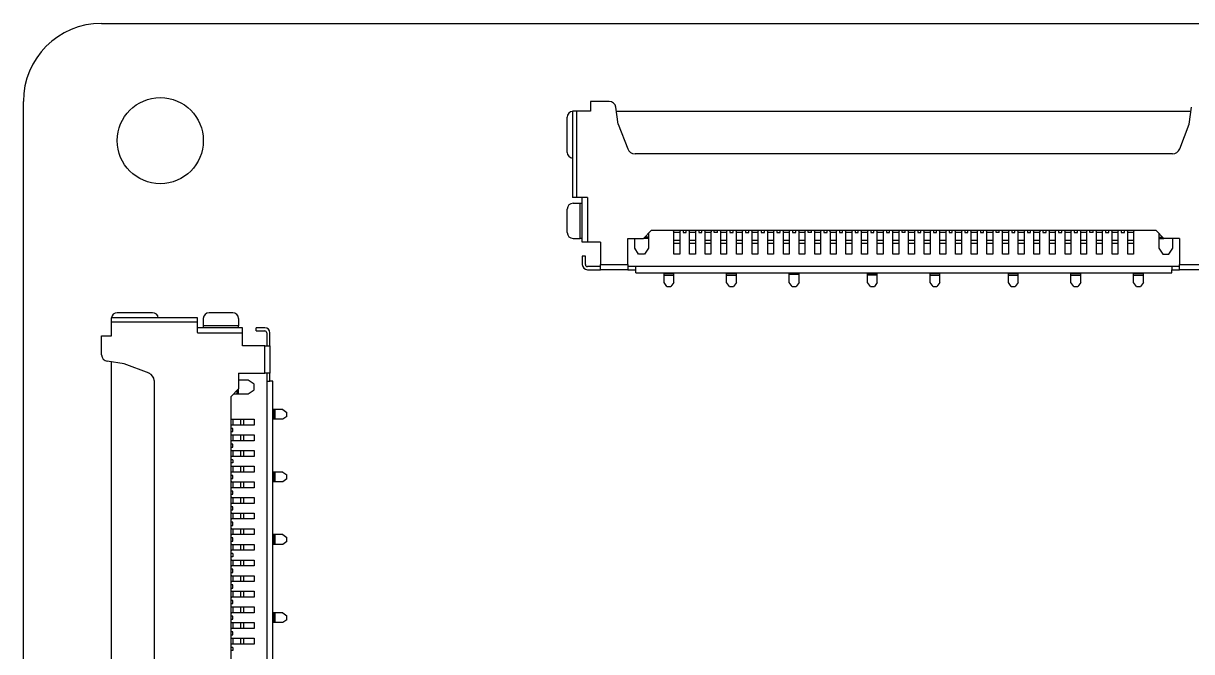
# Model space of a CAD drawing. Header units: millimetres. Extents: x 43 to 185, y 122 to 254.
# Drawn here: x 140.27 to 170.13, y 165.1 to 181.17 of the extents above; entities that cross this region are included whole.
import ezdxf

# ---------------------------------------------------------------- set-up
doc = ezdxf.new("R2010")
doc.units = ezdxf.units.MM

msp = doc.modelspace()

# ---------------------------------------------------------------- linework, layer by layer
at = {"color": 7, "linetype": 'Continuous', "lineweight": 25}
for p, q in [((142.266, 181.168), (183.266, 181.168)), ((140.266, 151.168), (140.266, 179.168)), ((154.761, 179.168), (154.761, 178.918)), ((155.239, 179.168), (154.761, 179.168)), ((154.301, 178.918), (154.301, 176.718)), ((154.411, 178.918), (154.301, 178.918)), ((154.411, 176.718), (154.411, 178.918)), ((154.761, 178.918), (154.411, 178.918)), ((155.47, 178.592), (155.408, 179.022)), ((155.423, 178.918), (170.11, 178.918)), ((170.062, 178.592), (170.125, 179.022)), ((154.166, 177.868), (154.166, 178.768)), ((155.47, 178.592), (155.712, 177.957)), ((169.82, 177.957), (170.062, 178.592)), ((169.634, 177.828), (155.899, 177.828)), ((154.411, 176.718), (154.301, 176.718)), ((154.316, 176.568), (154.501, 176.568)), ((154.676, 176.718), (154.411, 176.718)), ((154.501, 175.668), (154.501, 176.568)), ((154.501, 176.568), (154.551, 176.568)), ((154.551, 175.568), (154.551, 176.718)), ((154.561, 176.718), (154.551, 176.718)), ((154.551, 176.718), (154.551, 176.718)), ((154.561, 176.718), (154.561, 176.718)), ((154.681, 176.718), (154.681, 175.568)), ((154.166, 175.818), (154.166, 176.418)), ((154.316, 175.668), (154.501, 175.668)), ((154.551, 175.668), (154.501, 175.668)), ((155.716, 175.668), (156.116, 175.668)), ((155.716, 174.998), (155.716, 175.668)), ((155.891, 175.418), (155.891, 175.668)), ((156.316, 175.868), (156.116, 175.668)), ((156.241, 175.668), (156.116, 175.668)), ((156.241, 175.702), (156.15, 175.702)), ((156.241, 175.779), (156.228, 175.779)), ((156.241, 175.793), (156.241, 175.779)), ((156.241, 175.779), (156.241, 175.702)), ((156.241, 175.702), (156.241, 175.668)), ((156.241, 175.668), (156.241, 175.418)), ((169.216, 175.868), (156.316, 175.868)), ((156.891, 175.818), (156.891, 175.838)), ((157.041, 175.818), (156.891, 175.818)), ((156.891, 175.618), (156.891, 175.818)), ((157.041, 175.618), (156.891, 175.618)), ((156.891, 175.538), (156.891, 175.618)), ((157.041, 175.838), (157.041, 175.818)), ((157.041, 175.818), (157.041, 175.618)), ((157.041, 175.618), (157.041, 175.538)), ((157.126, 175.868), (157.126, 175.818)), ((157.126, 175.818), (157.206, 175.818)), ((157.206, 175.818), (157.206, 175.868)), ((157.291, 175.818), (157.291, 175.838)), ((157.441, 175.818), (157.291, 175.818)), ((157.291, 175.618), (157.291, 175.818)), ((157.441, 175.618), (157.291, 175.618)), ((157.291, 175.538), (157.291, 175.618)), ((157.441, 175.838), (157.441, 175.818)), ((157.441, 175.818), (157.441, 175.618)), ((157.441, 175.618), (157.441, 175.538)), ((157.526, 175.868), (157.526, 175.818)), ((157.526, 175.818), (157.606, 175.818)), ((157.606, 175.818), (157.606, 175.868)), ((157.691, 175.818), (157.691, 175.838)), ((157.841, 175.818), (157.691, 175.818)), ((157.691, 175.618), (157.691, 175.818)), ((157.841, 175.618), (157.691, 175.618)), ((157.691, 175.538), (157.691, 175.618)), ((157.841, 175.838), (157.841, 175.818)), ((157.841, 175.818), (157.841, 175.618)), ((157.841, 175.618), (157.841, 175.538)), ((157.926, 175.818), (157.926, 175.868)), ((158.006, 175.818), (157.926, 175.818)), ((158.006, 175.818), (158.006, 175.868)), ((158.091, 175.818), (158.091, 175.838)), ((158.091, 175.618), (158.091, 175.818)), ((158.241, 175.818), (158.091, 175.818)), ((158.241, 175.618), (158.091, 175.618)), ((158.091, 175.538), (158.091, 175.618)), ((158.241, 175.838), (158.241, 175.818)), ((158.241, 175.818), (158.241, 175.618)), ((158.241, 175.618), (158.241, 175.538)), ((158.326, 175.868), (158.326, 175.818)), ((158.326, 175.818), (158.406, 175.818)), ((158.406, 175.818), (158.406, 175.868)), ((158.491, 175.818), (158.491, 175.838)), ((158.641, 175.818), (158.491, 175.818)), ((158.491, 175.618), (158.491, 175.818)), ((158.641, 175.618), (158.491, 175.618)), ((158.491, 175.538), (158.491, 175.618)), ((158.641, 175.838), (158.641, 175.818)), ((158.641, 175.818), (158.641, 175.618)), ((158.641, 175.618), (158.641, 175.538)), ((158.726, 175.868), (158.726, 175.818)), ((158.726, 175.818), (158.806, 175.818)), ((158.806, 175.818), (158.806, 175.868)), ((158.891, 175.818), (158.891, 175.838)), ((158.891, 175.618), (158.891, 175.818)), ((159.041, 175.818), (158.891, 175.818)), ((159.041, 175.618), (158.891, 175.618)), ((158.891, 175.538), (158.891, 175.618)), ((159.041, 175.838), (159.041, 175.818)), ((159.041, 175.818), (159.041, 175.618)), ((159.041, 175.618), (159.041, 175.538)), ((159.126, 175.868), (159.126, 175.818)), ((159.126, 175.818), (159.206, 175.818)), ((159.206, 175.818), (159.206, 175.868)), ((159.291, 175.818), (159.291, 175.838)), ((159.441, 175.818), (159.291, 175.818)), ((159.291, 175.618), (159.291, 175.818)), ((159.441, 175.618), (159.291, 175.618)), ((159.291, 175.538), (159.291, 175.618)), ((159.441, 175.838), (159.441, 175.818)), ((159.441, 175.818), (159.441, 175.618)), ((159.441, 175.618), (159.441, 175.538)), ((159.526, 175.868), (159.526, 175.818)), ((159.526, 175.818), (159.606, 175.818)), ((159.606, 175.818), (159.606, 175.868)), ((159.691, 175.818), (159.691, 175.838)), ((159.691, 175.618), (159.691, 175.818)), ((159.841, 175.818), (159.691, 175.818)), ((159.841, 175.618), (159.691, 175.618)), ((159.691, 175.538), (159.691, 175.618)), ((159.841, 175.838), (159.841, 175.818)), ((159.841, 175.818), (159.841, 175.618)), ((159.841, 175.618), (159.841, 175.538)), ((159.926, 175.868), (159.926, 175.818)), ((159.926, 175.818), (160.006, 175.818)), ((160.006, 175.818), (160.006, 175.868)), ((160.091, 175.818), (160.091, 175.838)), ((160.241, 175.818), (160.091, 175.818)), ((160.091, 175.618), (160.091, 175.818)), ((160.241, 175.618), (160.091, 175.618)), ((160.091, 175.538), (160.091, 175.618)), ((160.241, 175.838), (160.241, 175.818)), ((160.241, 175.818), (160.241, 175.618)), ((160.241, 175.618), (160.241, 175.538)), ((160.326, 175.818), (160.326, 175.868)), ((160.406, 175.818), (160.326, 175.818)), ((160.406, 175.818), (160.406, 175.868)), ((160.491, 175.818), (160.491, 175.838)), ((160.641, 175.818), (160.491, 175.818)), ((160.491, 175.618), (160.491, 175.818)), ((160.641, 175.618), (160.491, 175.618)), ((160.491, 175.538), (160.491, 175.618)), ((160.641, 175.838), (160.641, 175.818)), ((160.641, 175.818), (160.641, 175.618)), ((160.641, 175.618), (160.641, 175.538)), ((160.726, 175.868), (160.726, 175.818)), ((160.726, 175.818), (160.806, 175.818)), ((160.806, 175.818), (160.806, 175.868)), ((160.891, 175.818), (160.891, 175.838)), ((160.891, 175.618), (160.891, 175.818)), ((161.041, 175.818), (160.891, 175.818)), ((161.041, 175.618), (160.891, 175.618)), ((160.891, 175.538), (160.891, 175.618)), ((161.041, 175.838), (161.041, 175.818)), ((161.041, 175.818), (161.041, 175.618)), ((161.041, 175.618), (161.041, 175.538)), ((161.126, 175.868), (161.126, 175.818)), ((161.126, 175.818), (161.206, 175.818)), ((161.206, 175.818), (161.206, 175.868)), ((161.291, 175.818), (161.291, 175.838)), ((161.291, 175.618), (161.291, 175.818)), ((161.441, 175.818), (161.291, 175.818)), ((161.441, 175.618), (161.291, 175.618)), ((161.291, 175.538), (161.291, 175.618)), ((161.441, 175.838), (161.441, 175.818)), ((161.441, 175.818), (161.441, 175.618)), ((161.441, 175.618), (161.441, 175.538)), ((161.526, 175.868), (161.526, 175.818)), ((161.526, 175.818), (161.606, 175.818)), ((161.606, 175.818), (161.606, 175.868)), ((161.691, 175.818), (161.691, 175.838)), ((161.841, 175.818), (161.691, 175.818)), ((161.691, 175.618), (161.691, 175.818)), ((161.841, 175.618), (161.691, 175.618)), ((161.691, 175.538), (161.691, 175.618)), ((161.841, 175.838), (161.841, 175.818)), ((161.841, 175.818), (161.841, 175.618)), ((161.841, 175.618), (161.841, 175.538)), ((161.926, 175.868), (161.926, 175.818)), ((161.926, 175.818), (162.006, 175.818)), ((162.006, 175.818), (162.006, 175.868)), ((162.091, 175.818), (162.091, 175.838)), ((162.241, 175.818), (162.091, 175.818)), ((162.091, 175.618), (162.091, 175.818)), ((162.241, 175.618), (162.091, 175.618)), ((162.091, 175.538), (162.091, 175.618)), ((162.241, 175.838), (162.241, 175.818)), ((162.241, 175.818), (162.241, 175.618)), ((162.241, 175.618), (162.241, 175.538)), ((162.326, 175.868), (162.326, 175.818)), ((162.326, 175.818), (162.406, 175.818)), ((162.406, 175.818), (162.406, 175.868)), ((162.491, 175.818), (162.491, 175.838)), ((162.641, 175.818), (162.491, 175.818)), ((162.491, 175.618), (162.491, 175.818)), ((162.641, 175.618), (162.491, 175.618)), ((162.491, 175.538), (162.491, 175.618)), ((162.641, 175.838), (162.641, 175.818)), ((162.641, 175.818), (162.641, 175.618)), ((162.641, 175.618), (162.641, 175.538)), ((162.726, 175.818), (162.726, 175.868)), ((162.806, 175.818), (162.726, 175.818)), ((162.806, 175.818), (162.806, 175.868)), ((162.891, 175.818), (162.891, 175.838)), ((163.041, 175.818), (162.891, 175.818)), ((162.891, 175.618), (162.891, 175.818)), ((163.041, 175.618), (162.891, 175.618)), ((162.891, 175.538), (162.891, 175.618)), ((163.041, 175.838), (163.041, 175.818)), ((163.041, 175.818), (163.041, 175.618)), ((163.041, 175.618), (163.041, 175.538)), ((163.126, 175.868), (163.126, 175.818)), ((163.126, 175.818), (163.206, 175.818)), ((163.206, 175.818), (163.206, 175.868)), ((163.291, 175.818), (163.291, 175.838)), ((163.291, 175.618), (163.291, 175.818)), ((163.441, 175.818), (163.291, 175.818)), ((163.441, 175.618), (163.291, 175.618)), ((163.291, 175.538), (163.291, 175.618)), ((163.441, 175.838), (163.441, 175.818)), ((163.441, 175.818), (163.441, 175.618)), ((163.441, 175.618), (163.441, 175.538)), ((163.526, 175.868), (163.526, 175.818)), ((163.526, 175.818), (163.606, 175.818)), ((163.606, 175.818), (163.606, 175.868)), ((163.691, 175.818), (163.691, 175.838)), ((163.691, 175.618), (163.691, 175.818)), ((163.841, 175.818), (163.691, 175.818)), ((163.841, 175.618), (163.691, 175.618)), ((163.691, 175.538), (163.691, 175.618)), ((163.841, 175.838), (163.841, 175.818)), ((163.841, 175.818), (163.841, 175.618)), ((163.841, 175.618), (163.841, 175.538)), ((163.926, 175.868), (163.926, 175.818)), ((163.926, 175.818), (164.006, 175.818)), ((164.006, 175.818), (164.006, 175.868)), ((164.091, 175.818), (164.091, 175.838)), ((164.241, 175.818), (164.091, 175.818)), ((164.091, 175.618), (164.091, 175.818)), ((164.241, 175.618), (164.091, 175.618)), ((164.091, 175.538), (164.091, 175.618)), ((164.241, 175.838), (164.241, 175.818)), ((164.241, 175.818), (164.241, 175.618)), ((164.241, 175.618), (164.241, 175.538)), ((164.326, 175.868), (164.326, 175.818)), ((164.326, 175.818), (164.406, 175.818)), ((164.406, 175.818), (164.406, 175.868)), ((164.491, 175.818), (164.491, 175.838)), ((164.491, 175.618), (164.491, 175.818)), ((164.641, 175.818), (164.491, 175.818)), ((164.641, 175.618), (164.491, 175.618)), ((164.491, 175.538), (164.491, 175.618)), ((164.641, 175.838), (164.641, 175.818)), ((164.641, 175.818), (164.641, 175.618)), ((164.641, 175.618), (164.641, 175.538)), ((164.726, 175.868), (164.726, 175.818)), ((164.726, 175.818), (164.806, 175.818)), ((164.806, 175.818), (164.806, 175.868)), ((164.891, 175.818), (164.891, 175.838)), ((164.891, 175.618), (164.891, 175.818)), ((165.041, 175.818), (164.891, 175.818)), ((165.041, 175.618), (164.891, 175.618)), ((164.891, 175.538), (164.891, 175.618)), ((165.041, 175.838), (165.041, 175.818)), ((165.041, 175.818), (165.041, 175.618)), ((165.041, 175.618), (165.041, 175.538)), ((165.126, 175.818), (165.126, 175.868)), ((165.206, 175.818), (165.126, 175.818)), ((165.206, 175.818), (165.206, 175.868)), ((165.291, 175.818), (165.291, 175.838)), ((165.441, 175.818), (165.291, 175.818)), ((165.291, 175.618), (165.291, 175.818)), ((165.441, 175.618), (165.291, 175.618)), ((165.291, 175.538), (165.291, 175.618)), ((165.441, 175.838), (165.441, 175.818)), ((165.441, 175.818), (165.441, 175.618)), ((165.441, 175.618), (165.441, 175.538)), ((165.526, 175.868), (165.526, 175.818)), ((165.526, 175.818), (165.606, 175.818)), ((165.606, 175.818), (165.606, 175.868)), ((165.691, 175.818), (165.691, 175.838)), ((165.691, 175.618), (165.691, 175.818)), ((165.841, 175.818), (165.691, 175.818)), ((165.841, 175.618), (165.691, 175.618)), ((165.691, 175.538), (165.691, 175.618)), ((165.841, 175.838), (165.841, 175.818)), ((165.841, 175.818), (165.841, 175.618)), ((165.841, 175.618), (165.841, 175.538)), ((165.926, 175.868), (165.926, 175.818)), ((165.926, 175.818), (166.006, 175.818)), ((166.006, 175.818), (166.006, 175.868)), ((166.091, 175.818), (166.091, 175.838)), ((166.241, 175.818), (166.091, 175.818)), ((166.091, 175.618), (166.091, 175.818)), ((166.241, 175.618), (166.091, 175.618)), ((166.091, 175.538), (166.091, 175.618)), ((166.241, 175.838), (166.241, 175.818)), ((166.241, 175.818), (166.241, 175.618)), ((166.241, 175.618), (166.241, 175.538)), ((166.326, 175.868), (166.326, 175.818)), ((166.326, 175.818), (166.406, 175.818)), ((166.406, 175.818), (166.406, 175.868)), ((166.491, 175.818), (166.491, 175.838)), ((166.641, 175.818), (166.491, 175.818)), ((166.491, 175.618), (166.491, 175.818)), ((166.641, 175.618), (166.491, 175.618)), ((166.491, 175.538), (166.491, 175.618)), ((166.641, 175.838), (166.641, 175.818)), ((166.641, 175.818), (166.641, 175.618)), ((166.641, 175.618), (166.641, 175.538)), ((166.726, 175.868), (166.726, 175.818)), ((166.726, 175.818), (166.806, 175.818)), ((166.806, 175.818), (166.806, 175.868)), ((166.891, 175.818), (166.891, 175.838)), ((166.891, 175.618), (166.891, 175.818)), ((167.041, 175.818), (166.891, 175.818)), ((167.041, 175.618), (166.891, 175.618)), ((166.891, 175.538), (166.891, 175.618)), ((167.041, 175.838), (167.041, 175.818)), ((167.041, 175.818), (167.041, 175.618)), ((167.041, 175.618), (167.041, 175.538)), ((167.126, 175.868), (167.126, 175.818)), ((167.126, 175.818), (167.206, 175.818)), ((167.206, 175.818), (167.206, 175.868)), ((167.291, 175.818), (167.291, 175.838)), ((167.441, 175.818), (167.291, 175.818)), ((167.291, 175.618), (167.291, 175.818)), ((167.441, 175.618), (167.291, 175.618)), ((167.291, 175.538), (167.291, 175.618)), ((167.441, 175.838), (167.441, 175.818)), ((167.441, 175.818), (167.441, 175.618)), ((167.441, 175.618), (167.441, 175.538)), ((167.526, 175.818), (167.526, 175.868)), ((167.606, 175.818), (167.526, 175.818)), ((167.606, 175.818), (167.606, 175.868)), ((167.691, 175.818), (167.691, 175.838)), ((167.841, 175.818), (167.691, 175.818)), ((167.691, 175.618), (167.691, 175.818)), ((167.841, 175.618), (167.691, 175.618)), ((167.691, 175.538), (167.691, 175.618)), ((167.841, 175.838), (167.841, 175.818)), ((167.841, 175.818), (167.841, 175.618)), ((167.841, 175.618), (167.841, 175.538)), ((167.926, 175.868), (167.926, 175.818)), ((167.926, 175.818), (168.006, 175.818)), ((168.006, 175.818), (168.006, 175.868)), ((168.091, 175.818), (168.091, 175.838)), ((168.241, 175.818), (168.091, 175.818)), ((168.091, 175.618), (168.091, 175.818)), ((168.241, 175.618), (168.091, 175.618)), ((168.091, 175.538), (168.091, 175.618)), ((168.241, 175.838), (168.241, 175.818)), ((168.241, 175.818), (168.241, 175.618)), ((168.241, 175.618), (168.241, 175.538)), ((168.326, 175.868), (168.326, 175.818)), ((168.326, 175.818), (168.406, 175.818)), ((168.406, 175.818), (168.406, 175.868)), ((168.491, 175.818), (168.491, 175.838)), ((168.641, 175.818), (168.491, 175.818)), ((168.491, 175.618), (168.491, 175.818)), ((168.641, 175.618), (168.491, 175.618)), ((168.491, 175.538), (168.491, 175.618)), ((168.641, 175.838), (168.641, 175.818)), ((168.641, 175.818), (168.641, 175.618)), ((168.641, 175.618), (168.641, 175.538)), ((169.216, 175.868), (169.416, 175.668)), ((169.291, 175.793), (169.291, 175.779)), ((169.291, 175.779), (169.291, 175.702)), ((169.291, 175.779), (169.305, 175.779)), ((169.291, 175.702), (169.291, 175.668)), ((169.291, 175.702), (169.382, 175.702)), ((169.291, 175.668), (169.291, 175.418)), ((169.291, 175.668), (169.416, 175.668)), ((169.816, 175.668), (169.416, 175.668)), ((169.641, 175.418), (169.641, 175.668)), ((169.816, 175.668), (169.816, 174.998)), ((154.681, 175.568), (154.551, 175.568)), ((155.016, 175.568), (154.681, 175.568)), ((155.016, 175.568), (155.016, 174.998)), ((155.991, 175.268), (155.891, 175.418)), ((156.241, 175.418), (156.141, 175.268)), ((157.041, 175.538), (156.891, 175.538)), ((156.891, 175.268), (156.891, 175.538)), ((157.041, 175.538), (157.041, 175.268)), ((157.441, 175.538), (157.291, 175.538)), ((157.291, 175.268), (157.291, 175.538)), ((157.441, 175.538), (157.441, 175.268)), ((157.841, 175.538), (157.691, 175.538)), ((157.691, 175.268), (157.691, 175.538)), ((157.841, 175.538), (157.841, 175.268)), ((158.241, 175.538), (158.091, 175.538)), ((158.091, 175.268), (158.091, 175.538)), ((158.241, 175.538), (158.241, 175.268)), ((158.641, 175.538), (158.491, 175.538)), ((158.491, 175.268), (158.491, 175.538)), ((158.641, 175.538), (158.641, 175.268)), ((159.041, 175.538), (158.891, 175.538)), ((158.891, 175.268), (158.891, 175.538)), ((159.041, 175.538), (159.041, 175.268)), ((159.441, 175.538), (159.291, 175.538)), ((159.291, 175.268), (159.291, 175.538)), ((159.441, 175.538), (159.441, 175.268)), ((159.841, 175.538), (159.691, 175.538)), ((159.691, 175.268), (159.691, 175.538)), ((159.841, 175.538), (159.841, 175.268)), ((160.241, 175.538), (160.091, 175.538)), ((160.091, 175.268), (160.091, 175.538)), ((160.241, 175.538), (160.241, 175.268)), ((160.641, 175.538), (160.491, 175.538)), ((160.491, 175.268), (160.491, 175.538)), ((160.641, 175.538), (160.641, 175.268)), ((161.041, 175.538), (160.891, 175.538)), ((160.891, 175.268), (160.891, 175.538)), ((161.041, 175.538), (161.041, 175.268)), ((161.441, 175.538), (161.291, 175.538)), ((161.291, 175.268), (161.291, 175.538)), ((161.441, 175.538), (161.441, 175.268)), ((161.841, 175.538), (161.691, 175.538)), ((161.691, 175.268), (161.691, 175.538)), ((161.841, 175.538), (161.841, 175.268)), ((162.241, 175.538), (162.091, 175.538)), ((162.091, 175.268), (162.091, 175.538)), ((162.241, 175.538), (162.241, 175.268)), ((162.641, 175.538), (162.491, 175.538)), ((162.491, 175.268), (162.491, 175.538)), ((162.641, 175.538), (162.641, 175.268)), ((163.041, 175.538), (162.891, 175.538)), ((162.891, 175.268), (162.891, 175.538)), ((163.041, 175.538), (163.041, 175.268)), ((163.441, 175.538), (163.291, 175.538)), ((163.291, 175.268), (163.291, 175.538)), ((163.441, 175.538), (163.441, 175.268)), ((163.841, 175.538), (163.691, 175.538)), ((163.691, 175.268), (163.691, 175.538)), ((163.841, 175.538), (163.841, 175.268)), ((164.241, 175.538), (164.091, 175.538)), ((164.091, 175.268), (164.091, 175.538)), ((164.241, 175.538), (164.241, 175.268)), ((164.641, 175.538), (164.491, 175.538)), ((164.491, 175.268), (164.491, 175.538)), ((164.641, 175.538), (164.641, 175.268)), ((165.041, 175.538), (164.891, 175.538)), ((164.891, 175.268), (164.891, 175.538)), ((165.041, 175.538), (165.041, 175.268)), ((165.441, 175.538), (165.291, 175.538)), ((165.291, 175.268), (165.291, 175.538)), ((165.441, 175.538), (165.441, 175.268)), ((165.841, 175.538), (165.691, 175.538)), ((165.691, 175.268), (165.691, 175.538)), ((165.841, 175.538), (165.841, 175.268)), ((166.241, 175.538), (166.091, 175.538)), ((166.091, 175.268), (166.091, 175.538)), ((166.241, 175.538), (166.241, 175.268)), ((166.641, 175.538), (166.491, 175.538)), ((166.491, 175.268), (166.491, 175.538)), ((166.641, 175.538), (166.641, 175.268)), ((167.041, 175.538), (166.891, 175.538)), ((166.891, 175.268), (166.891, 175.538)), ((167.041, 175.538), (167.041, 175.268)), ((167.441, 175.538), (167.291, 175.538)), ((167.291, 175.268), (167.291, 175.538)), ((167.441, 175.538), (167.441, 175.268)), ((167.841, 175.538), (167.691, 175.538)), ((167.691, 175.268), (167.691, 175.538)), ((167.841, 175.538), (167.841, 175.268)), ((168.241, 175.538), (168.091, 175.538)), ((168.091, 175.268), (168.091, 175.538)), ((168.241, 175.538), (168.241, 175.268)), ((168.641, 175.538), (168.491, 175.538)), ((168.491, 175.268), (168.491, 175.538)), ((168.641, 175.538), (168.641, 175.268)), ((169.291, 175.418), (169.391, 175.268)), ((169.541, 175.268), (169.641, 175.418)), ((154.551, 175.218), (154.551, 174.998)), ((154.631, 175.218), (154.551, 175.218)), ((154.631, 174.998), (154.631, 175.218)), ((155.016, 174.998), (155.716, 174.998)), ((155.016, 174.948), (155.016, 174.998)), ((155.716, 174.998), (155.716, 174.948)), ((156.141, 175.268), (155.991, 175.268)), ((157.041, 175.268), (156.891, 175.268)), ((157.441, 175.268), (157.291, 175.268)), ((157.841, 175.268), (157.691, 175.268)), ((158.241, 175.268), (158.091, 175.268)), ((158.641, 175.268), (158.491, 175.268)), ((159.041, 175.268), (158.891, 175.268)), ((159.441, 175.268), (159.291, 175.268)), ((159.841, 175.268), (159.691, 175.268)), ((160.241, 175.268), (160.091, 175.268)), ((160.641, 175.268), (160.491, 175.268)), ((161.041, 175.268), (160.891, 175.268)), ((161.441, 175.268), (161.291, 175.268)), ((161.841, 175.268), (161.691, 175.268)), ((162.241, 175.268), (162.091, 175.268)), ((162.641, 175.268), (162.491, 175.268)), ((163.041, 175.268), (162.891, 175.268)), ((163.441, 175.268), (163.291, 175.268)), ((163.841, 175.268), (163.691, 175.268)), ((164.241, 175.268), (164.091, 175.268)), ((164.641, 175.268), (164.491, 175.268)), ((165.041, 175.268), (164.891, 175.268)), ((165.441, 175.268), (165.291, 175.268)), ((165.841, 175.268), (165.691, 175.268)), ((166.241, 175.268), (166.091, 175.268)), ((166.641, 175.268), (166.491, 175.268)), ((167.041, 175.268), (166.891, 175.268)), ((167.441, 175.268), (167.291, 175.268)), ((167.841, 175.268), (167.691, 175.268)), ((168.241, 175.268), (168.091, 175.268)), ((168.641, 175.268), (168.491, 175.268)), ((169.391, 175.268), (169.541, 175.268)), ((169.816, 174.998), (170.516, 174.998)), ((169.816, 174.948), (169.816, 174.998)), ((155.016, 174.948), (154.681, 174.948)), ((154.681, 174.868), (155.016, 174.868)), ((155.016, 174.868), (155.016, 174.948)), ((155.716, 174.868), (155.016, 174.868)), ((155.716, 174.948), (155.716, 174.868)), ((155.916, 174.948), (155.716, 174.948)), ((155.716, 174.868), (155.916, 174.868)), ((169.616, 174.948), (155.916, 174.948)), ((155.916, 174.868), (155.916, 174.948)), ((155.916, 174.788), (155.916, 174.868)), ((155.916, 174.788), (169.616, 174.788)), ((156.641, 174.771), (156.641, 174.788)), ((156.641, 174.771), (156.891, 174.771)), ((156.641, 174.728), (156.641, 174.771)), ((156.641, 174.728), (156.891, 174.728)), ((156.641, 174.538), (156.641, 174.728)), ((156.891, 174.771), (156.891, 174.788)), ((156.891, 174.728), (156.891, 174.771)), ((156.891, 174.538), (156.891, 174.728)), ((158.241, 174.771), (158.241, 174.788)), ((158.241, 174.771), (158.491, 174.771)), ((158.241, 174.728), (158.241, 174.771)), ((158.241, 174.728), (158.491, 174.728)), ((158.241, 174.538), (158.241, 174.728)), ((158.491, 174.771), (158.491, 174.788)), ((158.491, 174.728), (158.491, 174.771)), ((158.491, 174.538), (158.491, 174.728)), ((159.841, 174.756), (159.841, 174.788)), ((159.841, 174.756), (160.091, 174.756)), ((159.841, 174.538), (159.841, 174.756)), ((160.091, 174.756), (160.091, 174.788)), ((160.091, 174.538), (160.091, 174.756)), ((161.841, 174.771), (161.841, 174.788)), ((161.841, 174.771), (162.091, 174.771)), ((161.841, 174.728), (161.841, 174.771)), ((162.091, 174.728), (161.841, 174.728)), ((161.841, 174.538), (161.841, 174.728)), ((162.091, 174.771), (162.091, 174.788)), ((162.091, 174.728), (162.091, 174.771)), ((162.091, 174.538), (162.091, 174.728)), ((163.441, 174.771), (163.441, 174.788)), ((163.441, 174.771), (163.691, 174.771)), ((163.441, 174.728), (163.441, 174.771)), ((163.441, 174.728), (163.691, 174.728)), ((163.441, 174.538), (163.441, 174.728)), ((163.691, 174.771), (163.691, 174.788)), ((163.691, 174.728), (163.691, 174.771)), ((163.691, 174.538), (163.691, 174.728)), ((165.441, 174.771), (165.441, 174.788)), ((165.441, 174.771), (165.691, 174.771)), ((165.441, 174.728), (165.441, 174.771)), ((165.441, 174.728), (165.691, 174.728)), ((165.441, 174.538), (165.441, 174.728)), ((165.691, 174.771), (165.691, 174.788)), ((165.691, 174.728), (165.691, 174.771)), ((165.691, 174.538), (165.691, 174.728)), ((167.041, 174.771), (167.041, 174.788)), ((167.041, 174.771), (167.291, 174.771)), ((167.041, 174.728), (167.041, 174.771)), ((167.041, 174.728), (167.291, 174.728)), ((167.041, 174.538), (167.041, 174.728)), ((167.291, 174.771), (167.291, 174.788)), ((167.291, 174.728), (167.291, 174.771)), ((167.291, 174.538), (167.291, 174.728)), ((168.641, 174.771), (168.641, 174.788)), ((168.641, 174.771), (168.891, 174.771)), ((168.641, 174.728), (168.641, 174.771)), ((168.641, 174.728), (168.891, 174.728)), ((168.641, 174.538), (168.641, 174.728)), ((168.891, 174.771), (168.891, 174.788)), ((168.891, 174.728), (168.891, 174.771)), ((168.891, 174.538), (168.891, 174.728)), ((169.616, 174.948), (169.616, 174.868)), ((169.816, 174.948), (169.616, 174.948)), ((169.616, 174.868), (169.816, 174.868)), ((169.616, 174.788), (169.616, 174.868)), ((169.816, 174.868), (169.816, 174.948)), ((170.516, 174.868), (169.816, 174.868)), ((156.716, 174.438), (156.641, 174.538)), ((156.716, 174.438), (156.816, 174.438)), ((156.891, 174.538), (156.816, 174.438)), ((158.316, 174.438), (158.241, 174.538)), ((158.316, 174.438), (158.416, 174.438)), ((158.491, 174.538), (158.416, 174.438)), ((159.916, 174.438), (159.841, 174.538)), ((159.916, 174.438), (160.016, 174.438)), ((160.091, 174.538), (160.016, 174.438)), ((161.916, 174.438), (161.841, 174.538)), ((161.916, 174.438), (162.016, 174.438)), ((162.091, 174.538), (162.016, 174.438)), ((163.516, 174.438), (163.441, 174.538)), ((163.516, 174.438), (163.616, 174.438)), ((163.691, 174.538), (163.616, 174.438)), ((165.516, 174.438), (165.441, 174.538)), ((165.516, 174.438), (165.616, 174.438)), ((165.691, 174.538), (165.616, 174.438)), ((167.116, 174.438), (167.041, 174.538)), ((167.116, 174.438), (167.216, 174.438)), ((167.291, 174.538), (167.216, 174.438)), ((168.716, 174.438), (168.641, 174.538)), ((168.716, 174.438), (168.816, 174.438)), ((168.891, 174.538), (168.816, 174.438)), ((144.716, 173.633), (142.516, 173.633)), ((142.516, 173.523), (142.516, 173.633)), ((142.516, 173.173), (142.516, 173.523)), ((144.716, 173.523), (142.516, 173.523)), ((143.566, 173.768), (142.666, 173.768)), ((144.716, 173.523), (144.716, 173.633)), ((144.716, 173.258), (144.716, 173.523)), ((144.866, 173.618), (144.866, 173.433)), ((145.616, 173.768), (145.016, 173.768)), ((145.766, 173.618), (145.766, 173.433)), ((144.717, 173.383), (144.716, 173.383)), ((144.716, 173.373), (144.717, 173.373)), ((144.717, 173.383), (144.717, 173.373)), ((145.866, 173.383), (144.717, 173.383)), ((144.717, 173.253), (145.866, 173.253)), ((144.866, 173.433), (144.866, 173.383)), ((145.766, 173.433), (144.866, 173.433)), ((145.766, 173.383), (145.766, 173.433)), ((145.866, 173.253), (145.866, 173.383)), ((145.866, 172.918), (145.866, 173.253)), ((146.216, 173.303), (146.216, 173.383)), ((146.436, 173.383), (146.216, 173.383)), ((146.216, 173.303), (146.436, 173.303)), ((146.486, 173.253), (146.486, 172.918)), ((146.566, 172.918), (146.566, 173.253)), ((142.266, 172.695), (142.266, 173.173)), ((142.266, 173.173), (142.516, 173.173)), ((146.436, 172.918), (145.866, 172.918)), ((146.436, 172.218), (146.436, 172.918)), ((146.436, 172.918), (146.486, 172.918)), ((146.486, 172.918), (146.566, 172.918)), ((146.566, 172.918), (146.566, 172.218)), ((142.842, 172.464), (142.412, 172.527)), ((142.516, 157.824), (142.516, 172.511)), ((143.478, 172.222), (142.842, 172.464)), ((143.606, 172.035), (143.606, 158.301)), ((145.766, 172.218), (146.436, 172.218)), ((145.766, 172.218), (145.766, 171.818)), ((146.016, 172.043), (145.766, 172.043)), ((146.166, 171.943), (146.016, 172.043)), ((146.486, 172.218), (146.436, 172.218)), ((146.486, 172.218), (146.486, 172.018)), ((146.566, 172.218), (146.486, 172.218)), ((146.486, 172.018), (146.486, 158.318)), ((146.486, 172.018), (146.566, 172.018)), ((146.566, 172.018), (146.566, 172.218)), ((146.646, 172.018), (146.566, 172.018)), ((146.646, 158.318), (146.646, 172.018)), ((145.566, 171.618), (145.766, 171.818)), ((145.641, 171.693), (145.655, 171.693)), ((145.655, 171.693), (145.655, 171.706)), ((145.655, 171.693), (145.732, 171.693)), ((145.732, 171.693), (145.732, 171.784)), ((145.732, 171.693), (145.766, 171.693)), ((145.766, 171.693), (145.766, 171.818)), ((145.766, 171.693), (146.016, 171.693)), ((146.016, 171.693), (146.166, 171.793)), ((146.166, 171.793), (146.166, 171.943)), ((145.566, 171.618), (145.566, 158.718)), ((146.664, 171.293), (146.646, 171.293)), ((146.664, 171.043), (146.664, 171.293)), ((146.706, 171.293), (146.664, 171.293)), ((146.706, 171.043), (146.706, 171.293)), ((146.896, 171.293), (146.706, 171.293)), ((146.896, 171.293), (146.996, 171.218)), ((146.996, 171.118), (146.896, 171.043)), ((146.996, 171.118), (146.996, 171.218)), ((145.616, 170.808), (145.566, 170.808)), ((145.596, 171.043), (145.616, 171.043)), ((145.616, 170.893), (145.596, 170.893)), ((145.616, 171.043), (145.616, 170.893)), ((145.616, 171.043), (145.816, 171.043)), ((145.816, 170.893), (145.616, 170.893)), ((145.616, 170.728), (145.616, 170.808)), ((145.816, 171.043), (145.816, 170.893)), ((145.816, 171.043), (145.896, 171.043)), ((145.896, 170.893), (145.816, 170.893)), ((145.896, 171.043), (145.896, 170.893)), ((145.896, 171.043), (146.166, 171.043)), ((146.166, 170.893), (145.896, 170.893)), ((146.166, 171.043), (146.166, 170.893)), ((146.664, 171.043), (146.646, 171.043)), ((146.706, 171.043), (146.664, 171.043)), ((146.896, 171.043), (146.706, 171.043)), ((145.566, 170.728), (145.616, 170.728)), ((145.596, 170.643), (145.616, 170.643)), ((145.616, 170.643), (145.616, 170.493)), ((145.616, 170.643), (145.816, 170.643)), ((145.816, 170.643), (145.816, 170.493)), ((145.816, 170.643), (145.896, 170.643)), ((145.896, 170.643), (145.896, 170.493)), ((145.896, 170.643), (146.166, 170.643)), ((146.166, 170.643), (146.166, 170.493)), ((145.616, 170.408), (145.566, 170.408)), ((145.566, 170.328), (145.616, 170.328)), ((145.616, 170.493), (145.596, 170.493)), ((145.596, 170.243), (145.616, 170.243)), ((145.816, 170.493), (145.616, 170.493)), ((145.616, 170.328), (145.616, 170.408)), ((145.616, 170.243), (145.616, 170.093)), ((145.616, 170.243), (145.816, 170.243)), ((145.896, 170.493), (145.816, 170.493)), ((145.816, 170.243), (145.816, 170.093)), ((145.816, 170.243), (145.896, 170.243)), ((146.166, 170.493), (145.896, 170.493)), ((145.896, 170.243), (145.896, 170.093)), ((145.896, 170.243), (146.166, 170.243)), ((146.166, 170.243), (146.166, 170.093)), ((145.616, 170.008), (145.566, 170.008)), ((145.616, 169.928), (145.566, 169.928)), ((145.616, 170.093), (145.596, 170.093)), ((145.816, 170.093), (145.616, 170.093)), ((145.616, 170.008), (145.616, 169.928)), ((145.896, 170.093), (145.816, 170.093)), ((146.166, 170.093), (145.896, 170.093)), ((145.616, 169.608), (145.566, 169.608)), ((145.596, 169.843), (145.616, 169.843)), ((145.616, 169.693), (145.596, 169.693)), ((145.616, 169.843), (145.616, 169.693)), ((145.616, 169.843), (145.816, 169.843)), ((145.816, 169.693), (145.616, 169.693)), ((145.616, 169.528), (145.616, 169.608)), ((145.816, 169.843), (145.816, 169.693)), ((145.816, 169.843), (145.896, 169.843)), ((145.896, 169.693), (145.816, 169.693)), ((145.896, 169.843), (145.896, 169.693)), ((145.896, 169.843), (146.166, 169.843)), ((146.166, 169.693), (145.896, 169.693)), ((146.166, 169.843), (146.166, 169.693)), ((146.664, 169.693), (146.646, 169.693)), ((146.664, 169.443), (146.664, 169.693)), ((146.706, 169.693), (146.664, 169.693)), ((146.706, 169.443), (146.706, 169.693)), ((146.896, 169.693), (146.706, 169.693)), ((146.896, 169.693), (146.996, 169.618)), ((146.996, 169.518), (146.996, 169.618)), ((145.566, 169.528), (145.616, 169.528)), ((145.596, 169.443), (145.616, 169.443)), ((145.616, 169.443), (145.616, 169.293)), ((145.616, 169.443), (145.816, 169.443)), ((145.816, 169.443), (145.816, 169.293)), ((145.816, 169.443), (145.896, 169.443)), ((145.896, 169.443), (145.896, 169.293)), ((145.896, 169.443), (146.166, 169.443)), ((146.166, 169.443), (146.166, 169.293)), ((146.664, 169.443), (146.646, 169.443)), ((146.706, 169.443), (146.664, 169.443)), ((146.896, 169.443), (146.706, 169.443)), ((146.996, 169.518), (146.896, 169.443)), ((145.616, 169.208), (145.566, 169.208)), ((145.566, 169.128), (145.616, 169.128)), ((145.616, 169.293), (145.596, 169.293)), ((145.596, 169.043), (145.616, 169.043)), ((145.816, 169.293), (145.616, 169.293)), ((145.616, 169.128), (145.616, 169.208)), ((145.616, 169.043), (145.616, 168.893)), ((145.616, 169.043), (145.816, 169.043)), ((145.896, 169.293), (145.816, 169.293)), ((145.816, 169.043), (145.816, 168.893)), ((145.816, 169.043), (145.896, 169.043)), ((146.166, 169.293), (145.896, 169.293)), ((145.896, 169.043), (145.896, 168.893)), ((145.896, 169.043), (146.166, 169.043)), ((146.166, 169.043), (146.166, 168.893)), ((145.616, 168.808), (145.566, 168.808)), ((145.566, 168.728), (145.616, 168.728)), ((145.616, 168.893), (145.596, 168.893)), ((145.816, 168.893), (145.616, 168.893)), ((145.616, 168.728), (145.616, 168.808)), ((145.896, 168.893), (145.816, 168.893)), ((146.166, 168.893), (145.896, 168.893)), ((145.616, 168.408), (145.566, 168.408)), ((145.596, 168.643), (145.616, 168.643)), ((145.616, 168.493), (145.596, 168.493)), ((145.616, 168.643), (145.616, 168.493)), ((145.616, 168.643), (145.816, 168.643)), ((145.816, 168.493), (145.616, 168.493)), ((145.616, 168.328), (145.616, 168.408)), ((145.816, 168.643), (145.816, 168.493)), ((145.816, 168.643), (145.896, 168.643)), ((145.896, 168.493), (145.816, 168.493)), ((145.896, 168.643), (145.896, 168.493)), ((145.896, 168.643), (146.166, 168.643)), ((146.166, 168.493), (145.896, 168.493)), ((146.166, 168.643), (146.166, 168.493)), ((145.566, 168.328), (145.616, 168.328)), ((145.596, 168.243), (145.616, 168.243)), ((145.616, 168.243), (145.616, 168.093)), ((145.616, 168.243), (145.816, 168.243)), ((145.816, 168.243), (145.816, 168.093)), ((145.816, 168.243), (145.896, 168.243)), ((145.896, 168.243), (145.896, 168.093)), ((145.896, 168.243), (146.166, 168.243)), ((146.166, 168.243), (146.166, 168.093)), ((145.616, 168.008), (145.566, 168.008)), ((145.566, 167.928), (145.616, 167.928)), ((145.616, 168.093), (145.596, 168.093)), ((145.596, 167.843), (145.616, 167.843)), ((145.816, 168.093), (145.616, 168.093)), ((145.616, 167.928), (145.616, 168.008)), ((145.616, 167.843), (145.616, 167.693)), ((145.616, 167.843), (145.816, 167.843)), ((145.896, 168.093), (145.816, 168.093)), ((145.816, 167.843), (145.816, 167.693)), ((145.816, 167.843), (145.896, 167.843)), ((146.166, 168.093), (145.896, 168.093)), ((145.896, 167.843), (145.896, 167.693)), ((145.896, 167.843), (146.166, 167.843)), ((146.166, 167.843), (146.166, 167.693)), ((146.664, 168.093), (146.646, 168.093)), ((146.664, 167.843), (146.646, 167.843)), ((146.664, 167.843), (146.664, 168.093)), ((146.706, 168.093), (146.664, 168.093)), ((146.706, 167.843), (146.664, 167.843)), ((146.706, 167.843), (146.706, 168.093)), ((146.896, 168.093), (146.706, 168.093)), ((146.896, 167.843), (146.706, 167.843)), ((146.896, 168.093), (146.996, 168.018)), ((146.996, 167.918), (146.896, 167.843)), ((146.996, 167.918), (146.996, 168.018)), ((145.616, 167.608), (145.566, 167.608)), ((145.616, 167.528), (145.566, 167.528)), ((145.616, 167.693), (145.596, 167.693)), ((145.816, 167.693), (145.616, 167.693)), ((145.616, 167.608), (145.616, 167.528)), ((145.896, 167.693), (145.816, 167.693)), ((146.166, 167.693), (145.896, 167.693)), ((145.596, 167.443), (145.616, 167.443)), ((145.616, 167.293), (145.596, 167.293)), ((145.616, 167.443), (145.616, 167.293)), ((145.616, 167.443), (145.816, 167.443)), ((145.816, 167.293), (145.616, 167.293)), ((145.816, 167.443), (145.816, 167.293)), ((145.816, 167.443), (145.896, 167.443)), ((145.896, 167.293), (145.816, 167.293)), ((145.896, 167.443), (145.896, 167.293)), ((145.896, 167.443), (146.166, 167.443)), ((146.166, 167.293), (145.896, 167.293)), ((146.166, 167.443), (146.166, 167.293)), ((145.616, 167.208), (145.566, 167.208)), ((145.566, 167.128), (145.616, 167.128)), ((145.596, 167.043), (145.616, 167.043)), ((145.616, 167.128), (145.616, 167.208)), ((145.616, 167.043), (145.616, 166.893)), ((145.616, 167.043), (145.816, 167.043)), ((145.816, 167.043), (145.816, 166.893)), ((145.816, 167.043), (145.896, 167.043)), ((145.896, 167.043), (145.896, 166.893)), ((145.896, 167.043), (146.166, 167.043)), ((146.166, 167.043), (146.166, 166.893)), ((145.616, 166.808), (145.566, 166.808)), ((145.566, 166.728), (145.616, 166.728)), ((145.616, 166.893), (145.596, 166.893)), ((145.596, 166.643), (145.616, 166.643)), ((145.816, 166.893), (145.616, 166.893)), ((145.616, 166.728), (145.616, 166.808)), ((145.616, 166.643), (145.616, 166.493)), ((145.616, 166.643), (145.816, 166.643)), ((145.896, 166.893), (145.816, 166.893)), ((145.816, 166.643), (145.816, 166.493)), ((145.816, 166.643), (145.896, 166.643)), ((146.166, 166.893), (145.896, 166.893)), ((145.896, 166.643), (145.896, 166.493)), ((145.896, 166.643), (146.166, 166.643)), ((146.166, 166.643), (146.166, 166.493)), ((145.616, 166.408), (145.566, 166.408)), ((145.566, 166.328), (145.616, 166.328)), ((145.616, 166.493), (145.596, 166.493)), ((145.816, 166.493), (145.616, 166.493)), ((145.616, 166.328), (145.616, 166.408)), ((145.896, 166.493), (145.816, 166.493)), ((146.166, 166.493), (145.896, 166.493)), ((145.596, 166.243), (145.616, 166.243)), ((145.616, 166.093), (145.596, 166.093)), ((145.616, 166.243), (145.616, 166.093)), ((145.616, 166.243), (145.816, 166.243)), ((145.816, 166.093), (145.616, 166.093)), ((145.816, 166.243), (145.816, 166.093)), ((145.816, 166.243), (145.896, 166.243)), ((145.896, 166.093), (145.816, 166.093)), ((145.896, 166.243), (145.896, 166.093)), ((145.896, 166.243), (146.166, 166.243)), ((146.166, 166.093), (145.896, 166.093)), ((146.166, 166.243), (146.166, 166.093)), ((146.664, 166.093), (146.646, 166.093)), ((146.664, 165.843), (146.664, 166.093)), ((146.706, 166.093), (146.664, 166.093)), ((146.706, 165.843), (146.706, 166.093)), ((146.896, 166.093), (146.706, 166.093)), ((146.896, 166.093), (146.996, 166.018)), ((146.996, 165.918), (146.996, 166.018)), ((145.616, 166.008), (145.566, 166.008)), ((145.566, 165.928), (145.616, 165.928)), ((145.596, 165.843), (145.616, 165.843)), ((145.616, 165.928), (145.616, 166.008)), ((145.616, 165.843), (145.616, 165.693)), ((145.616, 165.843), (145.816, 165.843)), ((145.816, 165.843), (145.816, 165.693)), ((145.816, 165.843), (145.896, 165.843)), ((145.896, 165.843), (145.896, 165.693)), ((145.896, 165.843), (146.166, 165.843)), ((146.166, 165.843), (146.166, 165.693)), ((146.664, 165.843), (146.646, 165.843)), ((146.706, 165.843), (146.664, 165.843)), ((146.896, 165.843), (146.706, 165.843)), ((146.996, 165.918), (146.896, 165.843)), ((145.616, 165.608), (145.566, 165.608)), ((145.566, 165.528), (145.616, 165.528)), ((145.616, 165.693), (145.596, 165.693)), ((145.596, 165.443), (145.616, 165.443)), ((145.816, 165.693), (145.616, 165.693)), ((145.616, 165.528), (145.616, 165.608)), ((145.616, 165.443), (145.616, 165.293)), ((145.616, 165.443), (145.816, 165.443)), ((145.896, 165.693), (145.816, 165.693)), ((145.816, 165.443), (145.816, 165.293)), ((145.816, 165.443), (145.896, 165.443)), ((146.166, 165.693), (145.896, 165.693)), ((145.896, 165.443), (145.896, 165.293)), ((145.896, 165.443), (146.166, 165.443)), ((146.166, 165.443), (146.166, 165.293)), ((145.616, 165.208), (145.566, 165.208)), ((145.616, 165.128), (145.566, 165.128)), ((145.616, 165.293), (145.596, 165.293)), ((145.816, 165.293), (145.616, 165.293)), ((145.616, 165.208), (145.616, 165.128)), ((145.896, 165.293), (145.816, 165.293)), ((146.166, 165.293), (145.896, 165.293))]:
    msp.add_line(p, q, dxfattribs=at)
msp.add_circle((143.766, 178.168), 1.1, dxfattribs=at)
for centre, radius, start, end in [((142.266, 179.168), 2, 90, 180), ((155.239, 178.998), 0.17, 8.3042, 90), ((154.316, 178.768), 0.15, 95.7392, 180), ((154.316, 177.868), 0.15, 180, 264.2608), ((155.899, 178.028), 0.2, 200.8435, 270), ((169.634, 178.028), 0.2, 270, 339.1565), ((154.316, 176.418), 0.15, 90, 180), ((154.676, 176.668), 0.05, 84.2608, 90), ((154.316, 175.818), 0.15, 180, 270), ((156.861, 175.838), 0.03, 0, 90), ((157.071, 175.838), 0.03, 90, 180), ((157.261, 175.838), 0.03, 0, 90), ((157.471, 175.838), 0.03, 90, 180), ((157.661, 175.838), 0.03, 0, 90), ((157.871, 175.838), 0.03, 90, 180), ((158.061, 175.838), 0.03, 0, 90), ((158.271, 175.838), 0.03, 90, 180), ((158.461, 175.838), 0.03, 0, 90), ((158.671, 175.838), 0.03, 90, 180), ((158.861, 175.838), 0.03, 0, 90), ((159.071, 175.838), 0.03, 90, 180), ((159.261, 175.838), 0.03, 0, 90), ((159.471, 175.838), 0.03, 90, 180), ((159.661, 175.838), 0.03, 0, 90), ((159.871, 175.838), 0.03, 90, 180), ((160.061, 175.838), 0.03, 0, 90), ((160.271, 175.838), 0.03, 90, 180), ((160.461, 175.838), 0.03, 0, 90), ((160.671, 175.838), 0.03, 90, 180), ((160.861, 175.838), 0.03, 0, 90), ((161.071, 175.838), 0.03, 90, 180), ((161.261, 175.838), 0.03, 0, 90), ((161.471, 175.838), 0.03, 90, 180), ((161.661, 175.838), 0.03, 0, 90), ((161.871, 175.838), 0.03, 90, 180), ((162.061, 175.838), 0.03, 0, 90), ((162.271, 175.838), 0.03, 90, 180), ((162.461, 175.838), 0.03, 0, 90), ((162.671, 175.838), 0.03, 90, 180), ((162.861, 175.838), 0.03, 0, 90), ((163.071, 175.838), 0.03, 90, 180), ((163.261, 175.838), 0.03, 0, 90), ((163.471, 175.838), 0.03, 90, 180), ((163.661, 175.838), 0.03, 0, 90), ((163.871, 175.838), 0.03, 90, 180), ((164.061, 175.838), 0.03, 0, 90), ((164.271, 175.838), 0.03, 90, 180), ((164.461, 175.838), 0.03, 0, 90), ((164.671, 175.838), 0.03, 90, 180), ((164.861, 175.838), 0.03, 0, 90), ((165.071, 175.838), 0.03, 90, 180), ((165.261, 175.838), 0.03, 0, 90), ((165.471, 175.838), 0.03, 90, 180), ((165.661, 175.838), 0.03, 0, 90), ((165.871, 175.838), 0.03, 90, 180), ((166.061, 175.838), 0.03, 0, 90), ((166.271, 175.838), 0.03, 90, 180), ((166.461, 175.838), 0.03, 0, 90), ((166.671, 175.838), 0.03, 90, 180), ((166.861, 175.838), 0.03, 0, 90), ((167.071, 175.838), 0.03, 90, 180), ((167.261, 175.838), 0.03, 0, 90), ((167.471, 175.838), 0.03, 90, 180), ((167.661, 175.838), 0.03, 0, 90), ((167.871, 175.838), 0.03, 90, 180), ((168.061, 175.838), 0.03, 0, 90), ((168.271, 175.838), 0.03, 90, 180), ((168.461, 175.838), 0.03, 0, 90), ((168.671, 175.838), 0.03, 90, 180), ((154.681, 174.998), 0.13, 180, 270), ((154.681, 174.998), 0.05, 180, 270), ((142.666, 173.618), 0.15, 90, 174.2608), ((143.566, 173.618), 0.15, 5.7392, 90), ((145.016, 173.618), 0.15, 90, 180), ((145.616, 173.618), 0.15, 0, 90), ((144.766, 173.258), 0.05, 180, 185.7392), ((146.436, 173.253), 0.13, 0, 90), ((146.436, 173.253), 0.05, 0, 90), ((142.436, 172.695), 0.17, 180, 261.6958), ((143.406, 172.035), 0.2, 0, 69.1565), ((145.596, 171.073), 0.03, 180, 270), ((145.596, 170.863), 0.03, 90, 180), ((145.596, 170.673), 0.03, 180, 270), ((145.596, 170.463), 0.03, 90, 180), ((145.596, 170.273), 0.03, 180, 270), ((145.596, 170.063), 0.03, 90, 180), ((145.596, 169.873), 0.03, 180, 270), ((145.596, 169.663), 0.03, 90, 180), ((145.596, 169.473), 0.03, 180, 270), ((145.596, 169.263), 0.03, 90, 180), ((145.596, 169.073), 0.03, 180, 270), ((145.596, 168.863), 0.03, 90, 180), ((145.596, 168.673), 0.03, 180, 270), ((145.596, 168.463), 0.03, 90, 180), ((145.596, 168.273), 0.03, 180, 270), ((145.596, 168.063), 0.03, 90, 180), ((145.596, 167.873), 0.03, 180, 270), ((145.596, 167.663), 0.03, 90, 180), ((145.596, 167.473), 0.03, 180, 270), ((145.596, 167.263), 0.03, 90, 180), ((145.596, 167.073), 0.03, 180, 270), ((145.596, 166.863), 0.03, 90, 180), ((145.596, 166.673), 0.03, 180, 270), ((145.596, 166.463), 0.03, 90, 180), ((145.596, 166.273), 0.03, 180, 270), ((145.596, 166.063), 0.03, 90, 180), ((145.596, 165.873), 0.03, 180, 270), ((145.596, 165.663), 0.03, 90, 180), ((145.596, 165.473), 0.03, 180, 270), ((145.596, 165.263), 0.03, 90, 180)]:
    msp.add_arc(centre, radius, start, end, dxfattribs=at)

doc.saveas('drawing.dxf')
